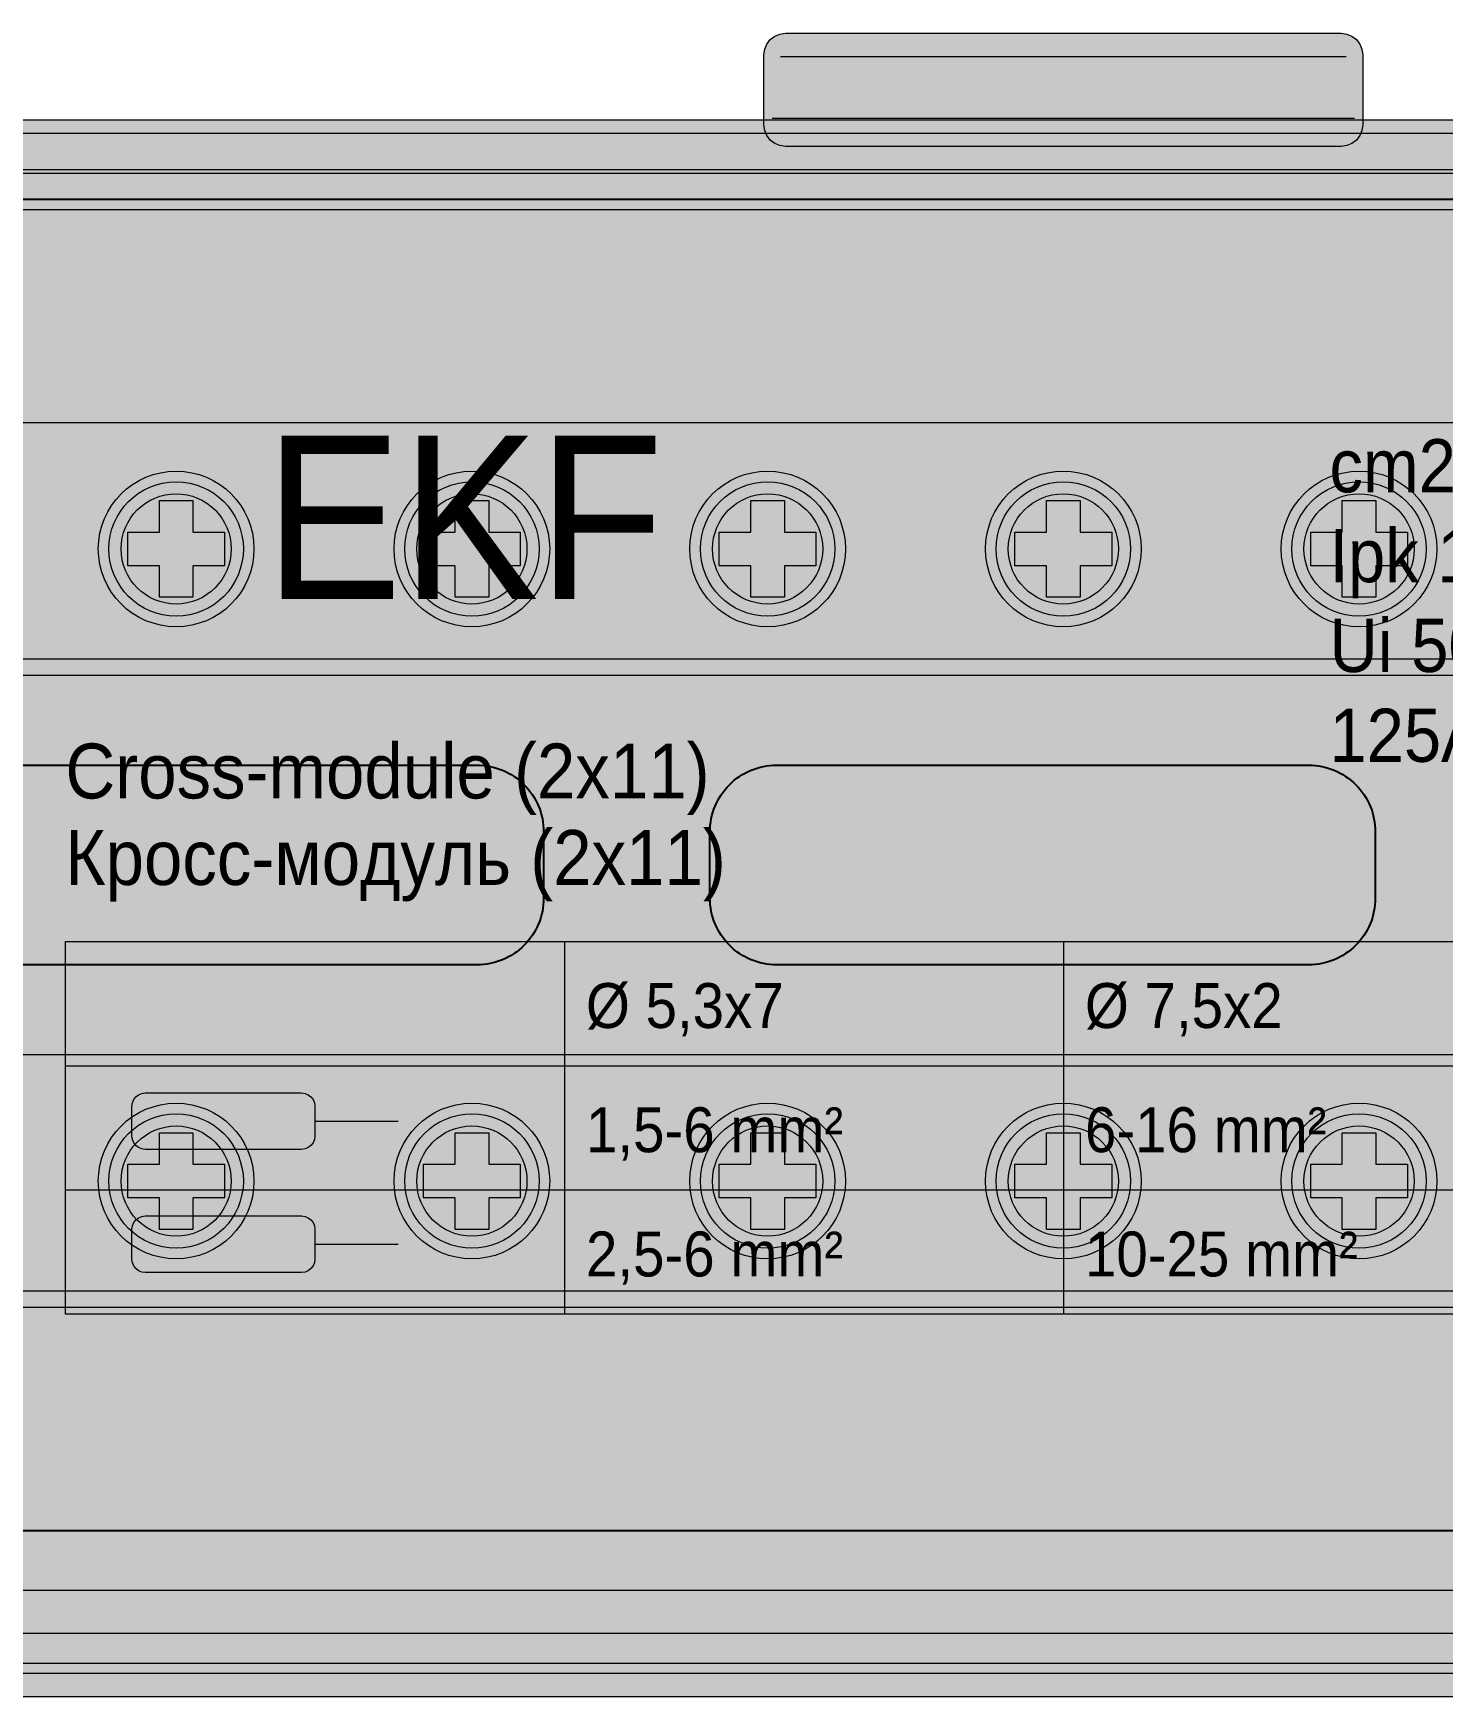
# Model space of a CAD drawing. Header units: millimetres. Extents: x 2517 to 4319, y 573 to 1664.
# Drawn here: x 2720.4 to 2762.8, y 786.9 to 836.9 of the extents above; entities that cross this region are included whole.
import ezdxf

# ---------------------------------------------------------------- set-up
doc = ezdxf.new("R2010")
doc.units = ezdxf.units.MM
for name, color, linetype, lineweight in [('EKF_DETAILS', 7, 'Continuous', 5), ('EKF_FILL', 7, 'Continuous', 5), ('EKF_LABELS', 7, 'Continuous', 5), ('EKF_OUTLINE', 7, 'Continuous', 13), ('EKF_TERMINALS', 7, 'Continuous', 5)]:
    doc.layers.add(name, color=color, linetype=linetype, lineweight=lineweight)
doc.styles.add('EKF_ARIAL', font='arial.ttf')

# ---------------------------------------------------------------- blocks, each defined once
blk = doc.blocks.new('*U7')
at = {"ltscale": 2}
blk.add_lwpolyline([(0, 20), (0, -20), (895.8, -20), (895.8, 20), (0, 20)], dxfattribs=at)
for points in [[(190.234, 3), (206.234, 3, -0.414214), (208.234, 1), (208.234, -1, -0.414214), (206.234, -3), (190.234, -3, -0.414214), (188.234, -1), (188.234, 1, -0.414214)], [(215.234, 3), (231.234, 3, -0.414214), (233.234, 1), (233.234, -1, -0.414214), (231.234, -3), (215.234, -3, -0.414214), (213.234, -1), (213.234, 1, -0.414214)]]:
    blk.add_lwpolyline(points, format="xyb", close=True, dxfattribs=at)
blk = doc.blocks.new('EKF_CM_2x11')
at = {"layer": 'EKF_FILL', "true_color": 0x74745f}
blk.add_hatch(color=47, dxfattribs=at).paths.add_polyline_path([(61.6, 50), (61.768, 49.978), (61.925, 49.913), (62.06, 49.81), (62.163, 49.675), (62.228, 49.518), (62.25, 49.35), (62.25, 47.25), (62.228, 47.082), (62.163, 46.925), (62.06, 46.79), (61.925, 46.687), (61.768, 46.622), (61.6, 46.6), (44.9, 46.6), (44.732, 46.622), (44.575, 46.687), (44.44, 46.79), (44.337, 46.925), (44.272, 47.082), (44.25, 47.25), (44.25, 49.35), (44.272, 49.518), (44.337, 49.675), (44.44, 49.81), (44.575, 49.913), (44.732, 49.978), (44.9, 50)])
at = {"layer": 'EKF_FILL', "true_color": 0xe3e8e5}
blk.add_hatch(color=254, dxfattribs=at).paths.add_polyline_path([(105.3, 47.4), (105.611, 47.359), (105.9, 47.239), (106.149, 47.049), (106.339, 46.8), (106.459, 46.511), (106.5, 46.2), (106.5, 1.2), (106.459, 0.889), (106.339, 0.6), (106.149, 0.351), (105.9, 0.161), (105.611, 0.041), (105.3, 0), (1.2, 0), (0.889, 0.041), (0.6, 0.161), (0.351, 0.351), (0.161, 0.6), (0.041, 0.889), (0, 1.2), (0, 46.2), (0.041, 46.511), (0.161, 46.8), (0.351, 47.049), (0.6, 47.239), (0.889, 47.359), (1.2, 47.4)])
at = {"layer": 'EKF_FILL', "true_color": 0x55564e}
blk.add_hatch(color=251, dxfattribs=at).paths.add_polyline_path([(103.3, 47), (103.481, 46.976), (103.65, 46.906), (103.795, 46.795), (103.906, 46.65), (103.976, 46.481), (104, 46.3), (104, 1.4), (103.976, 1.219), (103.906, 1.05), (103.795, 0.905), (103.65, 0.794), (103.481, 0.724), (103.3, 0.7), (3.2, 0.7), (3.019, 0.724), (2.85, 0.794), (2.705, 0.905), (2.594, 1.05), (2.524, 1.219), (2.5, 1.4), (2.5, 46.3), (2.524, 46.481), (2.594, 46.65), (2.705, 46.795), (2.85, 46.906), (3.019, 46.976), (3.2, 47)])
at = {"layer": 'EKF_FILL', "true_color": 0x797c6b}
blk.add_hatch(color=8, dxfattribs=at).paths.add_polyline_path([(3.5, 47), (103, 47), (103, 45.9), (3.5, 45.9)])
at = {"layer": 'EKF_FILL', "true_color": 0x8b8e81}
blk.add_hatch(color=252, dxfattribs=at).paths.add_polyline_path([(3.3, 46.2), (103.2, 46.2), (103.2, 45), (3.3, 45)])
at = {"layer": 'EKF_FILL', "true_color": 0x66665a}
blk.add_hatch(color=251, dxfattribs=at).paths.add_polyline_path([(102.1, 45.8), (102.204, 45.786), (102.3, 45.746), (102.383, 45.683), (102.446, 45.6), (102.486, 45.504), (102.5, 45.4), (102.5, 2.3), (102.486, 2.196), (102.446, 2.1), (102.383, 2.017), (102.3, 1.954), (102.204, 1.914), (102.1, 1.9), (4.4, 1.9), (4.296, 1.914), (4.2, 1.954), (4.117, 2.017), (4.054, 2.1), (4.014, 2.196), (4, 2.3), (4, 45.4), (4.014, 45.504), (4.054, 45.6), (4.117, 45.683), (4.2, 45.746), (4.296, 45.786), (4.4, 45.8)])
at = {"layer": 'EKF_FILL', "true_color": 0x454a40}
blk.add_hatch(color=69, dxfattribs=at).paths.add_polyline_path([(22.45, 39), (84.05, 39), (84.05, 9.5), (22.45, 9.5)])
at = {"layer": 'EKF_FILL', "true_color": 0x8b805d}
for points in [[(100, 38.3), (100.104, 38.286), (100.2, 38.246), (100.283, 38.183), (100.346, 38.1), (100.386, 38.004), (100.4, 37.9), (100.4, 31.1), (100.386, 30.996), (100.346, 30.9), (100.283, 30.817), (100.2, 30.754), (100.104, 30.714), (100, 30.7), (6.5, 30.7), (6.396, 30.714), (6.3, 30.754), (6.217, 30.817), (6.154, 30.9), (6.114, 30.996), (6.1, 31.1), (6.1, 37.9), (6.114, 38.004), (6.154, 38.1), (6.217, 38.183), (6.3, 38.246), (6.396, 38.286), (6.5, 38.3)], [(100, 19.3), (100.104, 19.286), (100.2, 19.246), (100.283, 19.183), (100.346, 19.1), (100.386, 19.004), (100.4, 18.9), (100.4, 12.1), (100.386, 11.996), (100.346, 11.9), (100.283, 11.817), (100.2, 11.754), (100.104, 11.714), (100, 11.7), (6.5, 11.7), (6.396, 11.714), (6.3, 11.754), (6.217, 11.817), (6.154, 11.9), (6.114, 11.996), (6.1, 12.1), (6.1, 18.9), (6.114, 19.004), (6.154, 19.1), (6.217, 19.183), (6.3, 19.246), (6.396, 19.286), (6.5, 19.3)]]:
    blk.add_hatch(color=45, dxfattribs=at).paths.add_polyline_path(points)
at = {"layer": 'EKF_FILL', "true_color": 0xbe3939}
blk.add_hatch(color=15, dxfattribs=at).paths.add_polyline_path([(23.25, 38), (28.05, 38), (28.05, 32.5), (23.25, 32.5)])
at = {"layer": 'EKF_FILL', "true_color": 0xf8f8ee}
for points in [[(23.95, 33.2), (24.35, 37.3), (25.25, 37.3)], [(23.95, 33.2), (25.85, 37.3), (26.75, 37.3)], [(23.95, 33.2), (27.35, 36.4), (27.35, 35.5)], [(23.95, 33.2), (27.35, 34.7), (27.35, 33.9)]]:
    blk.add_hatch(color=7, dxfattribs=at).paths.add_polyline_path(points)
at = {"layer": 'EKF_FILL', "true_color": 0x625f4e}
for points in [[(28.92, 34.5), (28.9, 34.195), (28.84, 33.894), (28.742, 33.605), (28.606, 33.33), (28.436, 33.075), (28.235, 32.845), (28.005, 32.644), (27.75, 32.474), (27.475, 32.338), (27.186, 32.24), (26.885, 32.18), (26.58, 32.16), (26.275, 32.18), (25.974, 32.24), (25.685, 32.338), (25.41, 32.474), (25.155, 32.644), (24.925, 32.845), (24.724, 33.075), (24.554, 33.33), (24.418, 33.605), (24.32, 33.894), (24.26, 34.195), (24.24, 34.5), (24.26, 34.805), (24.32, 35.106), (24.418, 35.395), (24.554, 35.67), (24.724, 35.925), (24.925, 36.155), (25.155, 36.356), (25.41, 36.526), (25.685, 36.662), (25.974, 36.76), (26.275, 36.82), (26.58, 36.84), (26.885, 36.82), (27.186, 36.76), (27.475, 36.662), (27.75, 36.526), (28.005, 36.356), (28.235, 36.155), (28.436, 35.925), (28.606, 35.67), (28.742, 35.395), (28.84, 35.106), (28.9, 34.805)], [(37.81, 34.5), (37.79, 34.195), (37.73, 33.894), (37.632, 33.605), (37.496, 33.33), (37.326, 33.075), (37.125, 32.845), (36.895, 32.644), (36.64, 32.474), (36.365, 32.338), (36.076, 32.24), (35.775, 32.18), (35.47, 32.16), (35.165, 32.18), (34.864, 32.24), (34.575, 32.338), (34.3, 32.474), (34.045, 32.644), (33.815, 32.845), (33.614, 33.075), (33.444, 33.33), (33.308, 33.605), (33.21, 33.894), (33.15, 34.195), (33.13, 34.5), (33.15, 34.805), (33.21, 35.106), (33.308, 35.395), (33.444, 35.67), (33.614, 35.925), (33.815, 36.155), (34.045, 36.356), (34.3, 36.526), (34.575, 36.662), (34.864, 36.76), (35.165, 36.82), (35.47, 36.84), (35.775, 36.82), (36.076, 36.76), (36.365, 36.662), (36.64, 36.526), (36.895, 36.356), (37.125, 36.155), (37.326, 35.925), (37.496, 35.67), (37.632, 35.395), (37.73, 35.106), (37.79, 34.805)], [(46.7, 34.5), (46.68, 34.195), (46.62, 33.894), (46.522, 33.605), (46.386, 33.33), (46.216, 33.075), (46.015, 32.845), (45.785, 32.644), (45.53, 32.474), (45.255, 32.338), (44.966, 32.24), (44.665, 32.18), (44.36, 32.16), (44.055, 32.18), (43.754, 32.24), (43.465, 32.338), (43.19, 32.474), (42.935, 32.644), (42.705, 32.845), (42.504, 33.075), (42.334, 33.33), (42.198, 33.605), (42.1, 33.894), (42.04, 34.195), (42.02, 34.5), (42.04, 34.805), (42.1, 35.106), (42.198, 35.395), (42.334, 35.67), (42.504, 35.925), (42.705, 36.155), (42.935, 36.356), (43.19, 36.526), (43.465, 36.662), (43.754, 36.76), (44.055, 36.82), (44.36, 36.84), (44.665, 36.82), (44.966, 36.76), (45.255, 36.662), (45.53, 36.526), (45.785, 36.356), (46.015, 36.155), (46.216, 35.925), (46.386, 35.67), (46.522, 35.395), (46.62, 35.106), (46.68, 34.805)], [(55.59, 34.5), (55.57, 34.195), (55.51, 33.894), (55.412, 33.605), (55.276, 33.33), (55.106, 33.075), (54.905, 32.845), (54.675, 32.644), (54.42, 32.474), (54.145, 32.338), (53.856, 32.24), (53.555, 32.18), (53.25, 32.16), (52.945, 32.18), (52.644, 32.24), (52.355, 32.338), (52.08, 32.474), (51.825, 32.644), (51.595, 32.845), (51.394, 33.075), (51.224, 33.33), (51.088, 33.605), (50.99, 33.894), (50.93, 34.195), (50.91, 34.5), (50.93, 34.805), (50.99, 35.106), (51.088, 35.395), (51.224, 35.67), (51.394, 35.925), (51.595, 36.155), (51.825, 36.356), (52.08, 36.526), (52.355, 36.662), (52.644, 36.76), (52.945, 36.82), (53.25, 36.84), (53.555, 36.82), (53.856, 36.76), (54.145, 36.662), (54.42, 36.526), (54.675, 36.356), (54.905, 36.155), (55.106, 35.925), (55.276, 35.67), (55.412, 35.395), (55.51, 35.106), (55.57, 34.805)], [(64.48, 34.5), (64.46, 34.195), (64.4, 33.894), (64.302, 33.605), (64.166, 33.33), (63.996, 33.075), (63.795, 32.845), (63.565, 32.644), (63.31, 32.474), (63.035, 32.338), (62.746, 32.24), (62.445, 32.18), (62.14, 32.16), (61.835, 32.18), (61.534, 32.24), (61.245, 32.338), (60.97, 32.474), (60.715, 32.644), (60.485, 32.845), (60.284, 33.075), (60.114, 33.33), (59.978, 33.605), (59.88, 33.894), (59.82, 34.195), (59.8, 34.5), (59.82, 34.805), (59.88, 35.106), (59.978, 35.395), (60.114, 35.67), (60.284, 35.925), (60.485, 36.155), (60.715, 36.356), (60.97, 36.526), (61.245, 36.662), (61.534, 36.76), (61.835, 36.82), (62.14, 36.84), (62.445, 36.82), (62.746, 36.76), (63.035, 36.662), (63.31, 36.526), (63.565, 36.356), (63.795, 36.155), (63.996, 35.925), (64.166, 35.67), (64.302, 35.395), (64.4, 35.106), (64.46, 34.805)], [(28.92, 15.5), (28.9, 15.195), (28.84, 14.894), (28.742, 14.605), (28.606, 14.33), (28.436, 14.075), (28.235, 13.845), (28.005, 13.644), (27.75, 13.474), (27.475, 13.338), (27.186, 13.24), (26.885, 13.18), (26.58, 13.16), (26.275, 13.18), (25.974, 13.24), (25.685, 13.338), (25.41, 13.474), (25.155, 13.644), (24.925, 13.845), (24.724, 14.075), (24.554, 14.33), (24.418, 14.605), (24.32, 14.894), (24.26, 15.195), (24.24, 15.5), (24.26, 15.805), (24.32, 16.106), (24.418, 16.395), (24.554, 16.67), (24.724, 16.925), (24.925, 17.155), (25.155, 17.356), (25.41, 17.526), (25.685, 17.662), (25.974, 17.76), (26.275, 17.82), (26.58, 17.84), (26.885, 17.82), (27.186, 17.76), (27.475, 17.662), (27.75, 17.526), (28.005, 17.356), (28.235, 17.155), (28.436, 16.925), (28.606, 16.67), (28.742, 16.395), (28.84, 16.106), (28.9, 15.805)], [(37.81, 15.5), (37.79, 15.195), (37.73, 14.894), (37.632, 14.605), (37.496, 14.33), (37.326, 14.075), (37.125, 13.845), (36.895, 13.644), (36.64, 13.474), (36.365, 13.338), (36.076, 13.24), (35.775, 13.18), (35.47, 13.16), (35.165, 13.18), (34.864, 13.24), (34.575, 13.338), (34.3, 13.474), (34.045, 13.644), (33.815, 13.845), (33.614, 14.075), (33.444, 14.33), (33.308, 14.605), (33.21, 14.894), (33.15, 15.195), (33.13, 15.5), (33.15, 15.805), (33.21, 16.106), (33.308, 16.395), (33.444, 16.67), (33.614, 16.925), (33.815, 17.155), (34.045, 17.356), (34.3, 17.526), (34.575, 17.662), (34.864, 17.76), (35.165, 17.82), (35.47, 17.84), (35.775, 17.82), (36.076, 17.76), (36.365, 17.662), (36.64, 17.526), (36.895, 17.356), (37.125, 17.155), (37.326, 16.925), (37.496, 16.67), (37.632, 16.395), (37.73, 16.106), (37.79, 15.805)], [(46.7, 15.5), (46.68, 15.195), (46.62, 14.894), (46.522, 14.605), (46.386, 14.33), (46.216, 14.075), (46.015, 13.845), (45.785, 13.644), (45.53, 13.474), (45.255, 13.338), (44.966, 13.24), (44.665, 13.18), (44.36, 13.16), (44.055, 13.18), (43.754, 13.24), (43.465, 13.338), (43.19, 13.474), (42.935, 13.644), (42.705, 13.845), (42.504, 14.075), (42.334, 14.33), (42.198, 14.605), (42.1, 14.894), (42.04, 15.195), (42.02, 15.5), (42.04, 15.805), (42.1, 16.106), (42.198, 16.395), (42.334, 16.67), (42.504, 16.925), (42.705, 17.155), (42.935, 17.356), (43.19, 17.526), (43.465, 17.662), (43.754, 17.76), (44.055, 17.82), (44.36, 17.84), (44.665, 17.82), (44.966, 17.76), (45.255, 17.662), (45.53, 17.526), (45.785, 17.356), (46.015, 17.155), (46.216, 16.925), (46.386, 16.67), (46.522, 16.395), (46.62, 16.106), (46.68, 15.805)], [(55.59, 15.5), (55.57, 15.195), (55.51, 14.894), (55.412, 14.605), (55.276, 14.33), (55.106, 14.075), (54.905, 13.845), (54.675, 13.644), (54.42, 13.474), (54.145, 13.338), (53.856, 13.24), (53.555, 13.18), (53.25, 13.16), (52.945, 13.18), (52.644, 13.24), (52.355, 13.338), (52.08, 13.474), (51.825, 13.644), (51.595, 13.845), (51.394, 14.075), (51.224, 14.33), (51.088, 14.605), (50.99, 14.894), (50.93, 15.195), (50.91, 15.5), (50.93, 15.805), (50.99, 16.106), (51.088, 16.395), (51.224, 16.67), (51.394, 16.925), (51.595, 17.155), (51.825, 17.356), (52.08, 17.526), (52.355, 17.662), (52.644, 17.76), (52.945, 17.82), (53.25, 17.84), (53.555, 17.82), (53.856, 17.76), (54.145, 17.662), (54.42, 17.526), (54.675, 17.356), (54.905, 17.155), (55.106, 16.925), (55.276, 16.67), (55.412, 16.395), (55.51, 16.106), (55.57, 15.805)], [(64.48, 15.5), (64.46, 15.195), (64.4, 14.894), (64.302, 14.605), (64.166, 14.33), (63.996, 14.075), (63.795, 13.845), (63.565, 13.644), (63.31, 13.474), (63.035, 13.338), (62.746, 13.24), (62.445, 13.18), (62.14, 13.16), (61.835, 13.18), (61.534, 13.24), (61.245, 13.338), (60.97, 13.474), (60.715, 13.644), (60.485, 13.845), (60.284, 14.075), (60.114, 14.33), (59.978, 14.605), (59.88, 14.894), (59.82, 15.195), (59.8, 15.5), (59.82, 15.805), (59.88, 16.106), (59.978, 16.395), (60.114, 16.67), (60.284, 16.925), (60.485, 17.155), (60.715, 17.356), (60.97, 17.526), (61.245, 17.662), (61.534, 17.76), (61.835, 17.82), (62.14, 17.84), (62.445, 17.82), (62.746, 17.76), (63.035, 17.662), (63.31, 17.526), (63.565, 17.356), (63.795, 17.155), (63.996, 16.925), (64.166, 16.67), (64.302, 16.395), (64.4, 16.106), (64.46, 15.805)]]:
    blk.add_hatch(color=251, dxfattribs=at).paths.add_polyline_path(points)
at = {"layer": 'EKF_FILL', "true_color": 0x909087}
for points in [[(28.6, 34.5), (28.583, 34.236), (28.531, 33.977), (28.446, 33.727), (28.329, 33.49), (28.183, 33.27), (28.008, 33.072), (27.81, 32.897), (27.59, 32.751), (27.353, 32.634), (27.103, 32.549), (26.844, 32.497), (26.58, 32.48), (26.316, 32.497), (26.057, 32.549), (25.807, 32.634), (25.57, 32.751), (25.35, 32.897), (25.152, 33.072), (24.977, 33.27), (24.831, 33.49), (24.714, 33.727), (24.629, 33.977), (24.577, 34.236), (24.56, 34.5), (24.577, 34.764), (24.629, 35.023), (24.714, 35.273), (24.831, 35.51), (24.977, 35.73), (25.152, 35.928), (25.35, 36.103), (25.57, 36.249), (25.807, 36.366), (26.057, 36.451), (26.316, 36.503), (26.58, 36.52), (26.844, 36.503), (27.103, 36.451), (27.353, 36.366), (27.59, 36.249), (27.81, 36.103), (28.008, 35.928), (28.183, 35.73), (28.329, 35.51), (28.446, 35.273), (28.531, 35.023), (28.583, 34.764)], [(37.49, 34.5), (37.473, 34.236), (37.421, 33.977), (37.336, 33.727), (37.219, 33.49), (37.073, 33.27), (36.898, 33.072), (36.7, 32.897), (36.48, 32.751), (36.243, 32.634), (35.993, 32.549), (35.734, 32.497), (35.47, 32.48), (35.206, 32.497), (34.947, 32.549), (34.697, 32.634), (34.46, 32.751), (34.24, 32.897), (34.042, 33.072), (33.867, 33.27), (33.721, 33.49), (33.604, 33.727), (33.519, 33.977), (33.467, 34.236), (33.45, 34.5), (33.467, 34.764), (33.519, 35.023), (33.604, 35.273), (33.721, 35.51), (33.867, 35.73), (34.042, 35.928), (34.24, 36.103), (34.46, 36.249), (34.697, 36.366), (34.947, 36.451), (35.206, 36.503), (35.47, 36.52), (35.734, 36.503), (35.993, 36.451), (36.243, 36.366), (36.48, 36.249), (36.7, 36.103), (36.898, 35.928), (37.073, 35.73), (37.219, 35.51), (37.336, 35.273), (37.421, 35.023), (37.473, 34.764)], [(46.38, 34.5), (46.363, 34.236), (46.311, 33.977), (46.226, 33.727), (46.109, 33.49), (45.963, 33.27), (45.788, 33.072), (45.59, 32.897), (45.37, 32.751), (45.133, 32.634), (44.883, 32.549), (44.624, 32.497), (44.36, 32.48), (44.096, 32.497), (43.837, 32.549), (43.587, 32.634), (43.35, 32.751), (43.13, 32.897), (42.932, 33.072), (42.757, 33.27), (42.611, 33.49), (42.494, 33.727), (42.409, 33.977), (42.357, 34.236), (42.34, 34.5), (42.357, 34.764), (42.409, 35.023), (42.494, 35.273), (42.611, 35.51), (42.757, 35.73), (42.932, 35.928), (43.13, 36.103), (43.35, 36.249), (43.587, 36.366), (43.837, 36.451), (44.096, 36.503), (44.36, 36.52), (44.624, 36.503), (44.883, 36.451), (45.133, 36.366), (45.37, 36.249), (45.59, 36.103), (45.788, 35.928), (45.963, 35.73), (46.109, 35.51), (46.226, 35.273), (46.311, 35.023), (46.363, 34.764)], [(55.27, 34.5), (55.253, 34.236), (55.201, 33.977), (55.116, 33.727), (54.999, 33.49), (54.853, 33.27), (54.678, 33.072), (54.48, 32.897), (54.26, 32.751), (54.023, 32.634), (53.773, 32.549), (53.514, 32.497), (53.25, 32.48), (52.986, 32.497), (52.727, 32.549), (52.477, 32.634), (52.24, 32.751), (52.02, 32.897), (51.822, 33.072), (51.647, 33.27), (51.501, 33.49), (51.384, 33.727), (51.299, 33.977), (51.247, 34.236), (51.23, 34.5), (51.247, 34.764), (51.299, 35.023), (51.384, 35.273), (51.501, 35.51), (51.647, 35.73), (51.822, 35.928), (52.02, 36.103), (52.24, 36.249), (52.477, 36.366), (52.727, 36.451), (52.986, 36.503), (53.25, 36.52), (53.514, 36.503), (53.773, 36.451), (54.023, 36.366), (54.26, 36.249), (54.48, 36.103), (54.678, 35.928), (54.853, 35.73), (54.999, 35.51), (55.116, 35.273), (55.201, 35.023), (55.253, 34.764)], [(64.16, 34.5), (64.143, 34.236), (64.091, 33.977), (64.006, 33.727), (63.889, 33.49), (63.743, 33.27), (63.568, 33.072), (63.37, 32.897), (63.15, 32.751), (62.913, 32.634), (62.663, 32.549), (62.404, 32.497), (62.14, 32.48), (61.876, 32.497), (61.617, 32.549), (61.367, 32.634), (61.13, 32.751), (60.91, 32.897), (60.712, 33.072), (60.537, 33.27), (60.391, 33.49), (60.274, 33.727), (60.189, 33.977), (60.137, 34.236), (60.12, 34.5), (60.137, 34.764), (60.189, 35.023), (60.274, 35.273), (60.391, 35.51), (60.537, 35.73), (60.712, 35.928), (60.91, 36.103), (61.13, 36.249), (61.367, 36.366), (61.617, 36.451), (61.876, 36.503), (62.14, 36.52), (62.404, 36.503), (62.663, 36.451), (62.913, 36.366), (63.15, 36.249), (63.37, 36.103), (63.568, 35.928), (63.743, 35.73), (63.889, 35.51), (64.006, 35.273), (64.091, 35.023), (64.143, 34.764)], [(28.6, 15.5), (28.583, 15.236), (28.531, 14.977), (28.446, 14.727), (28.329, 14.49), (28.183, 14.27), (28.008, 14.072), (27.81, 13.897), (27.59, 13.751), (27.353, 13.634), (27.103, 13.549), (26.844, 13.497), (26.58, 13.48), (26.316, 13.497), (26.057, 13.549), (25.807, 13.634), (25.57, 13.751), (25.35, 13.897), (25.152, 14.072), (24.977, 14.27), (24.831, 14.49), (24.714, 14.727), (24.629, 14.977), (24.577, 15.236), (24.56, 15.5), (24.577, 15.764), (24.629, 16.023), (24.714, 16.273), (24.831, 16.51), (24.977, 16.73), (25.152, 16.928), (25.35, 17.103), (25.57, 17.249), (25.807, 17.366), (26.057, 17.451), (26.316, 17.503), (26.58, 17.52), (26.844, 17.503), (27.103, 17.451), (27.353, 17.366), (27.59, 17.249), (27.81, 17.103), (28.008, 16.928), (28.183, 16.73), (28.329, 16.51), (28.446, 16.273), (28.531, 16.023), (28.583, 15.764)], [(37.49, 15.5), (37.473, 15.236), (37.421, 14.977), (37.336, 14.727), (37.219, 14.49), (37.073, 14.27), (36.898, 14.072), (36.7, 13.897), (36.48, 13.751), (36.243, 13.634), (35.993, 13.549), (35.734, 13.497), (35.47, 13.48), (35.206, 13.497), (34.947, 13.549), (34.697, 13.634), (34.46, 13.751), (34.24, 13.897), (34.042, 14.072), (33.867, 14.27), (33.721, 14.49), (33.604, 14.727), (33.519, 14.977), (33.467, 15.236), (33.45, 15.5), (33.467, 15.764), (33.519, 16.023), (33.604, 16.273), (33.721, 16.51), (33.867, 16.73), (34.042, 16.928), (34.24, 17.103), (34.46, 17.249), (34.697, 17.366), (34.947, 17.451), (35.206, 17.503), (35.47, 17.52), (35.734, 17.503), (35.993, 17.451), (36.243, 17.366), (36.48, 17.249), (36.7, 17.103), (36.898, 16.928), (37.073, 16.73), (37.219, 16.51), (37.336, 16.273), (37.421, 16.023), (37.473, 15.764)], [(46.38, 15.5), (46.363, 15.236), (46.311, 14.977), (46.226, 14.727), (46.109, 14.49), (45.963, 14.27), (45.788, 14.072), (45.59, 13.897), (45.37, 13.751), (45.133, 13.634), (44.883, 13.549), (44.624, 13.497), (44.36, 13.48), (44.096, 13.497), (43.837, 13.549), (43.587, 13.634), (43.35, 13.751), (43.13, 13.897), (42.932, 14.072), (42.757, 14.27), (42.611, 14.49), (42.494, 14.727), (42.409, 14.977), (42.357, 15.236), (42.34, 15.5), (42.357, 15.764), (42.409, 16.023), (42.494, 16.273), (42.611, 16.51), (42.757, 16.73), (42.932, 16.928), (43.13, 17.103), (43.35, 17.249), (43.587, 17.366), (43.837, 17.451), (44.096, 17.503), (44.36, 17.52), (44.624, 17.503), (44.883, 17.451), (45.133, 17.366), (45.37, 17.249), (45.59, 17.103), (45.788, 16.928), (45.963, 16.73), (46.109, 16.51), (46.226, 16.273), (46.311, 16.023), (46.363, 15.764)], [(55.27, 15.5), (55.253, 15.236), (55.201, 14.977), (55.116, 14.727), (54.999, 14.49), (54.853, 14.27), (54.678, 14.072), (54.48, 13.897), (54.26, 13.751), (54.023, 13.634), (53.773, 13.549), (53.514, 13.497), (53.25, 13.48), (52.986, 13.497), (52.727, 13.549), (52.477, 13.634), (52.24, 13.751), (52.02, 13.897), (51.822, 14.072), (51.647, 14.27), (51.501, 14.49), (51.384, 14.727), (51.299, 14.977), (51.247, 15.236), (51.23, 15.5), (51.247, 15.764), (51.299, 16.023), (51.384, 16.273), (51.501, 16.51), (51.647, 16.73), (51.822, 16.928), (52.02, 17.103), (52.24, 17.249), (52.477, 17.366), (52.727, 17.451), (52.986, 17.503), (53.25, 17.52), (53.514, 17.503), (53.773, 17.451), (54.023, 17.366), (54.26, 17.249), (54.48, 17.103), (54.678, 16.928), (54.853, 16.73), (54.999, 16.51), (55.116, 16.273), (55.201, 16.023), (55.253, 15.764)], [(64.16, 15.5), (64.143, 15.236), (64.091, 14.977), (64.006, 14.727), (63.889, 14.49), (63.743, 14.27), (63.568, 14.072), (63.37, 13.897), (63.15, 13.751), (62.913, 13.634), (62.663, 13.549), (62.404, 13.497), (62.14, 13.48), (61.876, 13.497), (61.617, 13.549), (61.367, 13.634), (61.13, 13.751), (60.91, 13.897), (60.712, 14.072), (60.537, 14.27), (60.391, 14.49), (60.274, 14.727), (60.189, 14.977), (60.137, 15.236), (60.12, 15.5), (60.137, 15.764), (60.189, 16.023), (60.274, 16.273), (60.391, 16.51), (60.537, 16.73), (60.712, 16.928), (60.91, 17.103), (61.13, 17.249), (61.367, 17.366), (61.617, 17.451), (61.876, 17.503), (62.14, 17.52), (62.404, 17.503), (62.663, 17.451), (62.913, 17.366), (63.15, 17.249), (63.37, 17.103), (63.568, 16.928), (63.743, 16.73), (63.889, 16.51), (64.006, 16.273), (64.091, 16.023), (64.143, 15.764)]]:
    blk.add_hatch(color=252, dxfattribs=at).paths.add_polyline_path(points)
at = {"layer": 'EKF_FILL', "true_color": 0x797d75}
for points in [[(28.236, 34.5), (28.222, 34.284), (28.18, 34.071), (28.11, 33.866), (28.014, 33.672), (27.894, 33.492), (27.751, 33.329), (27.588, 33.186), (27.408, 33.066), (27.214, 32.97), (27.009, 32.9), (26.796, 32.858), (26.58, 32.844), (26.364, 32.858), (26.151, 32.9), (25.946, 32.97), (25.752, 33.066), (25.572, 33.186), (25.409, 33.329), (25.266, 33.492), (25.146, 33.672), (25.05, 33.866), (24.98, 34.071), (24.938, 34.284), (24.924, 34.5), (24.938, 34.716), (24.98, 34.929), (25.05, 35.134), (25.146, 35.328), (25.266, 35.508), (25.409, 35.671), (25.572, 35.814), (25.752, 35.934), (25.946, 36.03), (26.151, 36.1), (26.364, 36.142), (26.58, 36.156), (26.796, 36.142), (27.009, 36.1), (27.214, 36.03), (27.408, 35.934), (27.588, 35.814), (27.751, 35.671), (27.894, 35.508), (28.014, 35.328), (28.11, 35.134), (28.18, 34.929), (28.222, 34.716)], [(37.126, 34.5), (37.112, 34.284), (37.07, 34.071), (37, 33.866), (36.904, 33.672), (36.784, 33.492), (36.641, 33.329), (36.478, 33.186), (36.298, 33.066), (36.104, 32.97), (35.899, 32.9), (35.686, 32.858), (35.47, 32.844), (35.254, 32.858), (35.041, 32.9), (34.836, 32.97), (34.642, 33.066), (34.462, 33.186), (34.299, 33.329), (34.156, 33.492), (34.036, 33.672), (33.94, 33.866), (33.87, 34.071), (33.828, 34.284), (33.814, 34.5), (33.828, 34.716), (33.87, 34.929), (33.94, 35.134), (34.036, 35.328), (34.156, 35.508), (34.299, 35.671), (34.462, 35.814), (34.642, 35.934), (34.836, 36.03), (35.041, 36.1), (35.254, 36.142), (35.47, 36.156), (35.686, 36.142), (35.899, 36.1), (36.104, 36.03), (36.298, 35.934), (36.478, 35.814), (36.641, 35.671), (36.784, 35.508), (36.904, 35.328), (37, 35.134), (37.07, 34.929), (37.112, 34.716)], [(46.016, 34.5), (46.002, 34.284), (45.96, 34.071), (45.89, 33.866), (45.794, 33.672), (45.674, 33.492), (45.531, 33.329), (45.368, 33.186), (45.188, 33.066), (44.994, 32.97), (44.789, 32.9), (44.576, 32.858), (44.36, 32.844), (44.144, 32.858), (43.931, 32.9), (43.726, 32.97), (43.532, 33.066), (43.352, 33.186), (43.189, 33.329), (43.046, 33.492), (42.926, 33.672), (42.83, 33.866), (42.76, 34.071), (42.718, 34.284), (42.704, 34.5), (42.718, 34.716), (42.76, 34.929), (42.83, 35.134), (42.926, 35.328), (43.046, 35.508), (43.189, 35.671), (43.352, 35.814), (43.532, 35.934), (43.726, 36.03), (43.931, 36.1), (44.144, 36.142), (44.36, 36.156), (44.576, 36.142), (44.789, 36.1), (44.994, 36.03), (45.188, 35.934), (45.368, 35.814), (45.531, 35.671), (45.674, 35.508), (45.794, 35.328), (45.89, 35.134), (45.96, 34.929), (46.002, 34.716)], [(54.906, 34.5), (54.892, 34.284), (54.85, 34.071), (54.78, 33.866), (54.684, 33.672), (54.564, 33.492), (54.421, 33.329), (54.258, 33.186), (54.078, 33.066), (53.884, 32.97), (53.679, 32.9), (53.466, 32.858), (53.25, 32.844), (53.034, 32.858), (52.821, 32.9), (52.616, 32.97), (52.422, 33.066), (52.242, 33.186), (52.079, 33.329), (51.936, 33.492), (51.816, 33.672), (51.72, 33.866), (51.65, 34.071), (51.608, 34.284), (51.594, 34.5), (51.608, 34.716), (51.65, 34.929), (51.72, 35.134), (51.816, 35.328), (51.936, 35.508), (52.079, 35.671), (52.242, 35.814), (52.422, 35.934), (52.616, 36.03), (52.821, 36.1), (53.034, 36.142), (53.25, 36.156), (53.466, 36.142), (53.679, 36.1), (53.884, 36.03), (54.078, 35.934), (54.258, 35.814), (54.421, 35.671), (54.564, 35.508), (54.684, 35.328), (54.78, 35.134), (54.85, 34.929), (54.892, 34.716)], [(63.796, 34.5), (63.782, 34.284), (63.74, 34.071), (63.67, 33.866), (63.574, 33.672), (63.454, 33.492), (63.311, 33.329), (63.148, 33.186), (62.968, 33.066), (62.774, 32.97), (62.569, 32.9), (62.356, 32.858), (62.14, 32.844), (61.924, 32.858), (61.711, 32.9), (61.506, 32.97), (61.312, 33.066), (61.132, 33.186), (60.969, 33.329), (60.826, 33.492), (60.706, 33.672), (60.61, 33.866), (60.54, 34.071), (60.498, 34.284), (60.484, 34.5), (60.498, 34.716), (60.54, 34.929), (60.61, 35.134), (60.706, 35.328), (60.826, 35.508), (60.969, 35.671), (61.132, 35.814), (61.312, 35.934), (61.506, 36.03), (61.711, 36.1), (61.924, 36.142), (62.14, 36.156), (62.356, 36.142), (62.569, 36.1), (62.774, 36.03), (62.968, 35.934), (63.148, 35.814), (63.311, 35.671), (63.454, 35.508), (63.574, 35.328), (63.67, 35.134), (63.74, 34.929), (63.782, 34.716)], [(28.236, 15.5), (28.222, 15.284), (28.18, 15.071), (28.11, 14.866), (28.014, 14.672), (27.894, 14.492), (27.751, 14.329), (27.588, 14.186), (27.408, 14.066), (27.214, 13.97), (27.009, 13.9), (26.796, 13.858), (26.58, 13.844), (26.364, 13.858), (26.151, 13.9), (25.946, 13.97), (25.752, 14.066), (25.572, 14.186), (25.409, 14.329), (25.266, 14.492), (25.146, 14.672), (25.05, 14.866), (24.98, 15.071), (24.938, 15.284), (24.924, 15.5), (24.938, 15.716), (24.98, 15.929), (25.05, 16.134), (25.146, 16.328), (25.266, 16.508), (25.409, 16.671), (25.572, 16.814), (25.752, 16.934), (25.946, 17.03), (26.151, 17.1), (26.364, 17.142), (26.58, 17.156), (26.796, 17.142), (27.009, 17.1), (27.214, 17.03), (27.408, 16.934), (27.588, 16.814), (27.751, 16.671), (27.894, 16.508), (28.014, 16.328), (28.11, 16.134), (28.18, 15.929), (28.222, 15.716)], [(37.126, 15.5), (37.112, 15.284), (37.07, 15.071), (37, 14.866), (36.904, 14.672), (36.784, 14.492), (36.641, 14.329), (36.478, 14.186), (36.298, 14.066), (36.104, 13.97), (35.899, 13.9), (35.686, 13.858), (35.47, 13.844), (35.254, 13.858), (35.041, 13.9), (34.836, 13.97), (34.642, 14.066), (34.462, 14.186), (34.299, 14.329), (34.156, 14.492), (34.036, 14.672), (33.94, 14.866), (33.87, 15.071), (33.828, 15.284), (33.814, 15.5), (33.828, 15.716), (33.87, 15.929), (33.94, 16.134), (34.036, 16.328), (34.156, 16.508), (34.299, 16.671), (34.462, 16.814), (34.642, 16.934), (34.836, 17.03), (35.041, 17.1), (35.254, 17.142), (35.47, 17.156), (35.686, 17.142), (35.899, 17.1), (36.104, 17.03), (36.298, 16.934), (36.478, 16.814), (36.641, 16.671), (36.784, 16.508), (36.904, 16.328), (37, 16.134), (37.07, 15.929), (37.112, 15.716)], [(46.016, 15.5), (46.002, 15.284), (45.96, 15.071), (45.89, 14.866), (45.794, 14.672), (45.674, 14.492), (45.531, 14.329), (45.368, 14.186), (45.188, 14.066), (44.994, 13.97), (44.789, 13.9), (44.576, 13.858), (44.36, 13.844), (44.144, 13.858), (43.931, 13.9), (43.726, 13.97), (43.532, 14.066), (43.352, 14.186), (43.189, 14.329), (43.046, 14.492), (42.926, 14.672), (42.83, 14.866), (42.76, 15.071), (42.718, 15.284), (42.704, 15.5), (42.718, 15.716), (42.76, 15.929), (42.83, 16.134), (42.926, 16.328), (43.046, 16.508), (43.189, 16.671), (43.352, 16.814), (43.532, 16.934), (43.726, 17.03), (43.931, 17.1), (44.144, 17.142), (44.36, 17.156), (44.576, 17.142), (44.789, 17.1), (44.994, 17.03), (45.188, 16.934), (45.368, 16.814), (45.531, 16.671), (45.674, 16.508), (45.794, 16.328), (45.89, 16.134), (45.96, 15.929), (46.002, 15.716)], [(54.906, 15.5), (54.892, 15.284), (54.85, 15.071), (54.78, 14.866), (54.684, 14.672), (54.564, 14.492), (54.421, 14.329), (54.258, 14.186), (54.078, 14.066), (53.884, 13.97), (53.679, 13.9), (53.466, 13.858), (53.25, 13.844), (53.034, 13.858), (52.821, 13.9), (52.616, 13.97), (52.422, 14.066), (52.242, 14.186), (52.079, 14.329), (51.936, 14.492), (51.816, 14.672), (51.72, 14.866), (51.65, 15.071), (51.608, 15.284), (51.594, 15.5), (51.608, 15.716), (51.65, 15.929), (51.72, 16.134), (51.816, 16.328), (51.936, 16.508), (52.079, 16.671), (52.242, 16.814), (52.422, 16.934), (52.616, 17.03), (52.821, 17.1), (53.034, 17.142), (53.25, 17.156), (53.466, 17.142), (53.679, 17.1), (53.884, 17.03), (54.078, 16.934), (54.258, 16.814), (54.421, 16.671), (54.564, 16.508), (54.684, 16.328), (54.78, 16.134), (54.85, 15.929), (54.892, 15.716)], [(63.796, 15.5), (63.782, 15.284), (63.74, 15.071), (63.67, 14.866), (63.574, 14.672), (63.454, 14.492), (63.311, 14.329), (63.148, 14.186), (62.968, 14.066), (62.774, 13.97), (62.569, 13.9), (62.356, 13.858), (62.14, 13.844), (61.924, 13.858), (61.711, 13.9), (61.506, 13.97), (61.312, 14.066), (61.132, 14.186), (60.969, 14.329), (60.826, 14.492), (60.706, 14.672), (60.61, 14.866), (60.54, 15.071), (60.498, 15.284), (60.484, 15.5), (60.498, 15.716), (60.54, 15.929), (60.61, 16.134), (60.706, 16.328), (60.826, 16.508), (60.969, 16.671), (61.132, 16.814), (61.312, 16.934), (61.506, 17.03), (61.711, 17.1), (61.924, 17.142), (62.14, 17.156), (62.356, 17.142), (62.569, 17.1), (62.774, 17.03), (62.968, 16.934), (63.148, 16.814), (63.311, 16.671), (63.454, 16.508), (63.574, 16.328), (63.67, 16.134), (63.74, 15.929), (63.782, 15.716)]]:
    blk.add_hatch(color=8, dxfattribs=at).paths.add_polyline_path(points)
at = {"layer": 'EKF_FILL', "true_color": 0x40473f}
for points in [[(26.075, 35.954), (27.085, 35.954), (27.085, 35.005), (28.034, 35.005), (28.034, 33.995), (27.085, 33.995), (27.085, 33.046), (26.075, 33.046), (26.075, 33.995), (25.126, 33.995), (25.126, 35.005), (26.075, 35.005)], [(34.965, 35.954), (35.975, 35.954), (35.975, 35.005), (36.924, 35.005), (36.924, 33.995), (35.975, 33.995), (35.975, 33.046), (34.965, 33.046), (34.965, 33.995), (34.016, 33.995), (34.016, 35.005), (34.965, 35.005)], [(43.855, 35.954), (44.865, 35.954), (44.865, 35.005), (45.814, 35.005), (45.814, 33.995), (44.865, 33.995), (44.865, 33.046), (43.855, 33.046), (43.855, 33.995), (42.906, 33.995), (42.906, 35.005), (43.855, 35.005)], [(52.745, 35.954), (53.755, 35.954), (53.755, 35.005), (54.704, 35.005), (54.704, 33.995), (53.755, 33.995), (53.755, 33.046), (52.745, 33.046), (52.745, 33.995), (51.796, 33.995), (51.796, 35.005), (52.745, 35.005)], [(61.635, 35.954), (62.645, 35.954), (62.645, 35.005), (63.594, 35.005), (63.594, 33.995), (62.645, 33.995), (62.645, 33.046), (61.635, 33.046), (61.635, 33.995), (60.686, 33.995), (60.686, 35.005), (61.635, 35.005)], [(26.075, 16.954), (27.085, 16.954), (27.085, 16.005), (28.034, 16.005), (28.034, 14.995), (27.085, 14.995), (27.085, 14.046), (26.075, 14.046), (26.075, 14.995), (25.126, 14.995), (25.126, 16.005), (26.075, 16.005)], [(34.965, 16.954), (35.975, 16.954), (35.975, 16.005), (36.924, 16.005), (36.924, 14.995), (35.975, 14.995), (35.975, 14.046), (34.965, 14.046), (34.965, 14.995), (34.016, 14.995), (34.016, 16.005), (34.965, 16.005)], [(43.855, 16.954), (44.865, 16.954), (44.865, 16.005), (45.814, 16.005), (45.814, 14.995), (44.865, 14.995), (44.865, 14.046), (43.855, 14.046), (43.855, 14.995), (42.906, 14.995), (42.906, 16.005), (43.855, 16.005)], [(52.745, 16.954), (53.755, 16.954), (53.755, 16.005), (54.704, 16.005), (54.704, 14.995), (53.755, 14.995), (53.755, 14.046), (52.745, 14.046), (52.745, 14.995), (51.796, 14.995), (51.796, 16.005), (52.745, 16.005)], [(61.635, 16.954), (62.645, 16.954), (62.645, 16.005), (63.594, 16.005), (63.594, 14.995), (62.645, 14.995), (62.645, 14.046), (61.635, 14.046), (61.635, 14.995), (60.686, 14.995), (60.686, 16.005), (61.635, 16.005)]]:
    blk.add_hatch(color=69, dxfattribs=at).paths.add_polyline_path(points)
at = {"layer": 'EKF_FILL', "true_color": 0x383e35}
blk.add_hatch(color=250, dxfattribs=at).paths.add_polyline_path([(3.1, 3), (103.4, 3), (103.4, 1.5), (3.1, 1.5)])
at = {"layer": 'EKF_DETAILS', "color": 253, "lineweight": 5, "true_color": 0xbeb69b}
blk.add_line((44.75, 49.3), (61.75, 49.3), dxfattribs=at)
at = {"layer": 'EKF_DETAILS', "color": 250, "lineweight": 5, "true_color": 0x292f27}
blk.add_line((44.5, 47.45), (62, 47.45), dxfattribs=at)
at = {"layer": 'EKF_DETAILS', "color": 253, "lineweight": 5, "true_color": 0xacafa4}
blk.add_line((4, 44.7), (102.5, 44.7), dxfattribs=at)
at = {"layer": 'EKF_DETAILS', "color": 254, "lineweight": 5, "true_color": 0xe7eae0}
for p, q in [((38.25, 22.7), (38.25, 11.5)), ((53.25, 22.7), (53.25, 11.5)), ((23.25, 18.967), (83.25, 18.967)), ((30.75, 17.3), (33.25, 17.3)), ((23.25, 15.233), (83.25, 15.233)), ((30.75, 13.6), (33.25, 13.6))]:
    blk.add_line(p, q, dxfattribs=at)
at = {"layer": 'EKF_DETAILS', "color": 252, "lineweight": 5, "true_color": 0x9a9d8e}
blk.add_line((4, 3.2), (102.5, 3.2), dxfattribs=at)
at = {"layer": 'EKF_DETAILS', "color": 250, "lineweight": 5, "true_color": 0x31372c}
blk.add_lwpolyline([(61.6, 50), (61.768, 49.978), (61.925, 49.913), (62.06, 49.81), (62.163, 49.675), (62.228, 49.518), (62.25, 49.35), (62.25, 47.25), (62.228, 47.082), (62.163, 46.925), (62.06, 46.79), (61.925, 46.687), (61.768, 46.622), (61.6, 46.6), (44.9, 46.6), (44.732, 46.622), (44.575, 46.687), (44.44, 46.79), (44.337, 46.925), (44.272, 47.082), (44.25, 47.25), (44.25, 49.35), (44.272, 49.518), (44.337, 49.675), (44.44, 49.81), (44.575, 49.913), (44.732, 49.978), (44.9, 50)], close=True, dxfattribs=at)
at = {"layer": 'EKF_DETAILS', "color": 250, "lineweight": 5, "true_color": 0x282d29}
blk.add_lwpolyline([(103.3, 0.7), (3.2, 0.7), (3.019, 0.724), (2.85, 0.794), (2.705, 0.905), (2.594, 1.05), (2.524, 1.219), (2.5, 1.4), (2.5, 46.3), (2.524, 46.481), (2.594, 46.65), (2.705, 46.795), (2.85, 46.906), (3.019, 46.976), (3.2, 47), (103.3, 47)], dxfattribs=at)
at = {"layer": 'EKF_DETAILS', "color": 250, "lineweight": 5, "true_color": 0x30372f}
blk.add_lwpolyline([(103.2, 1), (3.3, 1), (3.132, 1.022), (2.975, 1.087), (2.84, 1.19), (2.737, 1.325), (2.672, 1.482), (2.65, 1.65), (2.65, 46.35), (2.672, 46.518), (2.737, 46.675), (2.84, 46.81), (2.975, 46.913), (3.132, 46.978), (3.3, 47), (103.2, 47)], dxfattribs=at)
at = {"layer": 'EKF_DETAILS', "color": 250, "lineweight": 5, "true_color": 0x373e31}
blk.add_lwpolyline([(3.5, 47), (103, 47), (103, 45.9), (3.5, 45.9)], close=True, dxfattribs=at)
at = {"layer": 'EKF_DETAILS', "color": 252, "lineweight": 5, "true_color": 0x8e9188}
blk.add_lwpolyline([(102.1, 1.9), (4.4, 1.9), (4.296, 1.914), (4.2, 1.954), (4.117, 2.017), (4.054, 2.1), (4.014, 2.196), (4, 2.3), (4, 45.4), (4.014, 45.504), (4.054, 45.6), (4.117, 45.683), (4.2, 45.746), (4.296, 45.786), (4.4, 45.8), (102.1, 45.8)], dxfattribs=at)
at = {"layer": 'EKF_DETAILS', "color": 254, "lineweight": 5, "true_color": 0xe7eae0}
for points in [[(23.25, 22.7), (83.25, 22.7), (83.25, 11.5), (23.25, 11.5)], [(30.35, 18.15), (30.454, 18.136), (30.55, 18.096), (30.633, 18.033), (30.696, 17.95), (30.736, 17.854), (30.75, 17.75), (30.75, 16.85), (30.736, 16.746), (30.696, 16.65), (30.633, 16.567), (30.55, 16.504), (30.454, 16.464), (30.35, 16.45), (25.65, 16.45), (25.546, 16.464), (25.45, 16.504), (25.367, 16.567), (25.304, 16.65), (25.264, 16.746), (25.25, 16.85), (25.25, 17.75), (25.264, 17.854), (25.304, 17.95), (25.367, 18.033), (25.45, 18.096), (25.546, 18.136), (25.65, 18.15)], [(30.35, 14.45), (30.454, 14.436), (30.55, 14.396), (30.633, 14.333), (30.696, 14.25), (30.736, 14.154), (30.75, 14.05), (30.75, 13.15), (30.736, 13.046), (30.696, 12.95), (30.633, 12.867), (30.55, 12.804), (30.454, 12.764), (30.35, 12.75), (25.65, 12.75), (25.546, 12.764), (25.45, 12.804), (25.367, 12.867), (25.304, 12.95), (25.264, 13.046), (25.25, 13.15), (25.25, 14.05), (25.264, 14.154), (25.304, 14.25), (25.367, 14.333), (25.45, 14.396), (25.546, 14.436), (25.65, 14.45)]]:
    blk.add_lwpolyline(points, close=True, dxfattribs=at)
at = {"layer": 'EKF_OUTLINE', "color": 250, "lineweight": 13, "true_color": 0x303733}
blk.add_lwpolyline([(105.3, 0), (1.2, 0), (0.889, 0.041), (0.6, 0.161), (0.351, 0.351), (0.161, 0.6), (0.041, 0.889), (0, 1.2), (0, 46.2), (0.041, 46.511), (0.161, 46.8), (0.351, 47.049), (0.6, 47.239), (0.889, 47.359), (1.2, 47.4), (105.3, 47.4)], dxfattribs=at)
at = {"layer": 'EKF_TERMINALS', "color": 33, "lineweight": 5, "true_color": 0xb1a078}
for p, q in [((6.6, 31.2), (99.9, 31.2)), ((6.6, 12.2), (99.9, 12.2))]:
    blk.add_line(p, q, dxfattribs=at)
at = {"layer": 'EKF_TERMINALS', "color": 59, "lineweight": 5, "true_color": 0x4b4e3f}
for points in [[(100, 30.7), (6.5, 30.7), (6.396, 30.714), (6.3, 30.754), (6.217, 30.817), (6.154, 30.9), (6.114, 30.996), (6.1, 31.1), (6.1, 37.9), (6.114, 38.004), (6.154, 38.1), (6.217, 38.183), (6.3, 38.246), (6.396, 38.286), (6.5, 38.3), (100, 38.3)], [(100, 11.7), (6.5, 11.7), (6.396, 11.714), (6.3, 11.754), (6.217, 11.817), (6.154, 11.9), (6.114, 11.996), (6.1, 12.1), (6.1, 18.9), (6.114, 19.004), (6.154, 19.1), (6.217, 19.183), (6.3, 19.246), (6.396, 19.286), (6.5, 19.3), (100, 19.3)]]:
    blk.add_lwpolyline(points, dxfattribs=at)
at = {"layer": 'EKF_TERMINALS', "color": 250, "lineweight": 5, "true_color": 0x333a33}
for points in [[(26.075, 35.954), (27.085, 35.954), (27.085, 35.005), (28.034, 35.005), (28.034, 33.995), (27.085, 33.995), (27.085, 33.046), (26.075, 33.046), (26.075, 33.995), (25.126, 33.995), (25.126, 35.005), (26.075, 35.005)], [(34.965, 35.954), (35.975, 35.954), (35.975, 35.005), (36.924, 35.005), (36.924, 33.995), (35.975, 33.995), (35.975, 33.046), (34.965, 33.046), (34.965, 33.995), (34.016, 33.995), (34.016, 35.005), (34.965, 35.005)], [(43.855, 35.954), (44.865, 35.954), (44.865, 35.005), (45.814, 35.005), (45.814, 33.995), (44.865, 33.995), (44.865, 33.046), (43.855, 33.046), (43.855, 33.995), (42.906, 33.995), (42.906, 35.005), (43.855, 35.005)], [(52.745, 35.954), (53.755, 35.954), (53.755, 35.005), (54.704, 35.005), (54.704, 33.995), (53.755, 33.995), (53.755, 33.046), (52.745, 33.046), (52.745, 33.995), (51.796, 33.995), (51.796, 35.005), (52.745, 35.005)], [(61.635, 35.954), (62.645, 35.954), (62.645, 35.005), (63.594, 35.005), (63.594, 33.995), (62.645, 33.995), (62.645, 33.046), (61.635, 33.046), (61.635, 33.995), (60.686, 33.995), (60.686, 35.005), (61.635, 35.005)], [(26.075, 16.954), (27.085, 16.954), (27.085, 16.005), (28.034, 16.005), (28.034, 14.995), (27.085, 14.995), (27.085, 14.046), (26.075, 14.046), (26.075, 14.995), (25.126, 14.995), (25.126, 16.005), (26.075, 16.005)], [(34.965, 16.954), (35.975, 16.954), (35.975, 16.005), (36.924, 16.005), (36.924, 14.995), (35.975, 14.995), (35.975, 14.046), (34.965, 14.046), (34.965, 14.995), (34.016, 14.995), (34.016, 16.005), (34.965, 16.005)], [(43.855, 16.954), (44.865, 16.954), (44.865, 16.005), (45.814, 16.005), (45.814, 14.995), (44.865, 14.995), (44.865, 14.046), (43.855, 14.046), (43.855, 14.995), (42.906, 14.995), (42.906, 16.005), (43.855, 16.005)], [(52.745, 16.954), (53.755, 16.954), (53.755, 16.005), (54.704, 16.005), (54.704, 14.995), (53.755, 14.995), (53.755, 14.046), (52.745, 14.046), (52.745, 14.995), (51.796, 14.995), (51.796, 16.005), (52.745, 16.005)], [(61.635, 16.954), (62.645, 16.954), (62.645, 16.005), (63.594, 16.005), (63.594, 14.995), (62.645, 14.995), (62.645, 14.046), (61.635, 14.046), (61.635, 14.995), (60.686, 14.995), (60.686, 16.005), (61.635, 16.005)]]:
    blk.add_lwpolyline(points, close=True, dxfattribs=at)
at = {"layer": 'EKF_TERMINALS', "color": 250, "lineweight": 5, "true_color": 0x383a35}
for centre, radius in [((26.58, 34.5), 2.34), ((26.58, 34.5), 2.02), ((35.47, 34.5), 2.34), ((35.47, 34.5), 2.02), ((44.36, 34.5), 2.34), ((44.36, 34.5), 2.02), ((53.25, 34.5), 2.34), ((53.25, 34.5), 2.02), ((62.14, 34.5), 2.34), ((62.14, 34.5), 2.02), ((26.58, 34.5), 1.656), ((35.47, 34.5), 1.656), ((44.36, 34.5), 1.656), ((53.25, 34.5), 1.656), ((62.14, 34.5), 1.656), ((26.58, 15.5), 2.34), ((26.58, 15.5), 2.02), ((35.47, 15.5), 2.34), ((35.47, 15.5), 2.02), ((44.36, 15.5), 2.34), ((44.36, 15.5), 2.02), ((53.25, 15.5), 2.34), ((53.25, 15.5), 2.02), ((62.14, 15.5), 2.34), ((62.14, 15.5), 2.02), ((26.58, 15.5), 1.656), ((35.47, 15.5), 1.656), ((44.36, 15.5), 1.656), ((53.25, 15.5), 1.656), ((62.14, 15.5), 1.656)]:
    blk.add_circle(centre, radius, dxfattribs=at)
at = {"layer": 'EKF_LABELS', "color": 7, "true_color": 0xf5f5ef, "style": 'EKF_ARIAL', "width": 0.9}
for s, height, p in [('EKF', 4.9, (29.25, 33)), ('cm211-rus', 1.6, (61.25, 36.2)), ('Ipk 18kA', 1.6, (61.25, 33.5)), ('Ui 500V', 1.6, (61.25, 30.8)), ('125A', 1.6, (61.25, 28.1)), ('Cross-module (2x11)', 1.65, (23.25, 27)), ('Кросс-модуль (2x11)', 1.65, (23.25, 24.4)), ('Ø 5,3x7', 1.35, (38.9, 20.1)), ('Ø 7,5x2', 1.35, (53.9, 20.1)), ('1,5-6 mm²', 1.35, (38.9, 16.367)), ('6-16 mm²', 1.35, (53.9, 16.367)), ('2,5-6 mm²', 1.35, (38.9, 12.633)), ('10-25 mm²', 1.35, (53.9, 12.633))]:
    blk.add_text(s, height=height, dxfattribs=at).set_placement(p)
blk = doc.blocks.new('*U38')
blk.add_blockref('EKF_CM_2x11', (0, 0))

msp = doc.modelspace()

# ---------------------------------------------------------------- block references
msp.add_blockref('*U38', (2698.15, 786.89))
at = {"color": 1}
msp.add_blockref('*U7', (2527.543, 811.89), dxfattribs=at)

doc.saveas('drawing.dxf')
